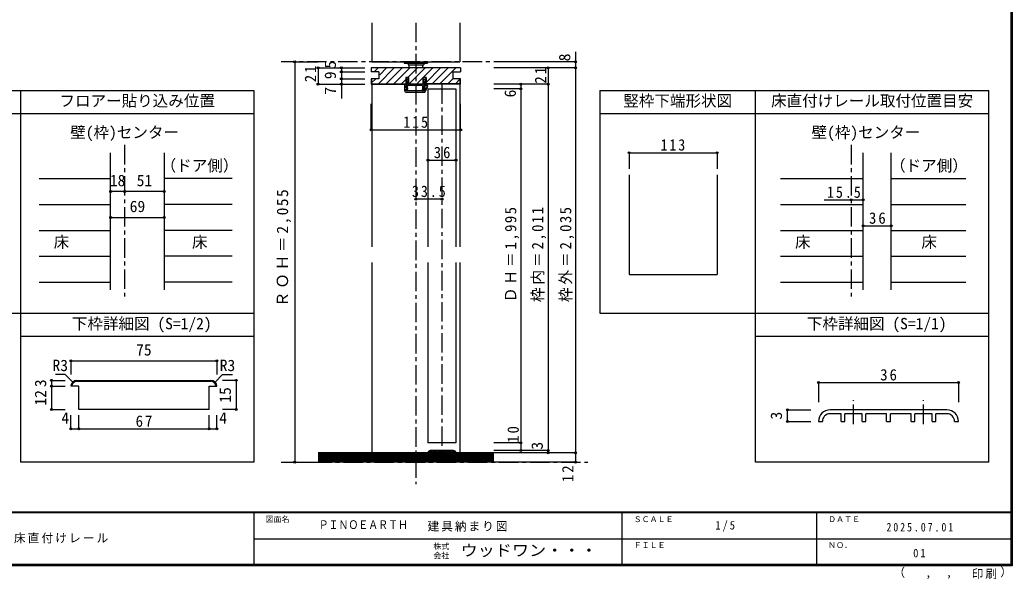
# Model space of a CAD drawing. Units: millimetres at full size, sheet at 1:5, with parts at other scales. Extents: x -973 to 977, y -718 to 696.
# Drawn here: x -299 to 977, y -718 to 1 of the extents above; entities that cross this region are included whole.
import ezdxf
from ezdxf.enums import TextEntityAlignment as Align

# ---------------------------------------------------------------- set-up
doc = ezdxf.new("R2010")
doc.units = ezdxf.units.MM
doc.header["$LTSCALE"] = 5
doc.header["$PDMODE"] = 32
doc.header["$PDSIZE"] = 2.5
doc.linetypes.add('CHAIN1', pattern=[8, 5, -1, 1, -1])
for name, color, linetype in [('0-0_補助線', 7, 'Continuous'), ('0-1_通り芯', 4, 'CHAIN1'), ('0-3_仕上げ', 7, 'Continuous'), ('0-4_枠', 3, 'Continuous'), ('0-6_扉', 6, 'Continuous'), ('0-7_金物', 7, 'Continuous'), ('0-A_文字', 7, 'Continuous'), ('0-B_寸法', 7, 'Continuous'), ('1-4_枠', 3, 'Continuous'), ('1-B_寸法', 7, 'Continuous'), ('7-1_通り芯', 4, 'CHAIN1'), ('7-7_金物', 7, 'Continuous'), ('7-B_寸法', 4, 'Continuous'), ('F-0_補助線', 7, 'Continuous'), ('F-1_枠', 6, 'Continuous'), ('F-A_文字', 7, 'Continuous')]:
    doc.layers.add(name, color=color, linetype=linetype)
doc.styles.add('ＭＳ ゴシック', font='')
doc.styles.get('ＭＳ ゴシック').set_extended_font_data('MS Gothic')

msp = doc.modelspace()

# ---------------------------------------------------------------- linework, layer by layer
at = {"layer": '0-0_補助線', "color": 3}
for p, q in [((152.565, -60.5), (152.565, -65.5)), ((267.565, -60.5), (152.565, -60.5)), ((267.565, -60.5), (267.565, -65.5)), ((162.565, -65.5), (152.565, -65.5)), ((162.565, -74.5), (152.565, -74.5)), ((152.565, -74.5), (152.565, -81.5)), ((162.565, -65.5), (162.565, -74.5)), ((223.085, -73), (219.385, -73)), ((219.385, -81.5), (219.385, -73)), ((223.085, -73), (223.085, -81.5)), ((257.565, -65.5), (257.565, -74.5)), ((257.565, -65.5), (267.565, -65.5)), ((267.565, -74.5), (257.565, -74.5)), ((267.065, -81), (267.065, -74.5)), ((267.565, -81.5), (267.565, -74.5)), ((152.565, -81.5), (197.085, -81.5)), ((219.385, -81.5), (200.785, -81.5)), ((267.065, -81), (223.085, -81)), ((267.565, -81.5), (223.085, -81.5))]:
    msp.add_line(p, q, dxfattribs=at)
at = {"layer": '0-0_補助線', "color": 4}
for p, q in [((156.478, -65.5), (161.478, -60.5)), ((161.777, -81), (182.277, -60.5)), ((163.565, -69.313), (172.378, -60.5)), ((171.677, -81), (192.177, -60.5)), ((181.576, -81), (202.076, -60.5)), ((199.476, -73), (211.976, -60.5)), ((201.375, -81), (221.875, -60.5)), ((211.275, -81), (231.775, -60.5)), ((223.085, -79.089), (241.674, -60.5)), ((231.074, -81), (251.574, -60.5)), ((240.973, -81), (261.473, -60.5)), ((153.064, -79.814), (158.378, -74.5)), ((191.476, -81), (197.085, -75.391)), ((250.873, -81), (257.373, -74.5)), ((260.772, -81), (267.065, -74.708)), ((152.565, -140.119), (152.565, -106.876)), ((267.565, -140.119), (267.565, -106.876)), ((152.565, -140.119), (267.565, -140.119)), ((484.277, -169.5), (597.277, -169.5)), ((484.277, -169.5), (484.277, -190.443)), ((597.277, -169.5), (597.277, -190.443))]:
    msp.add_line(p, q, dxfattribs=at)
at = {"layer": '0-0_補助線'}
for p, q in [((219.685, -77), (221.185, -74)), ((221.185, -74), (223.085, -77)), ((195.935, -90.5), (195.935, -81.8)), ((196.46, -81.602), (197.91, -83.502)), ((198.235, -77), (197.085, -77)), ((197.685, -84), (197.435, -84)), ((197.448, -84.387), (197.921, -86.105)), ((197.735, -84), (197.985, -84)), ((198.235, -81.5), (198.235, -77)), ((198.737, -84.834), (199.049, -85.695)), ((199.185, -83.5), (199.185, -84)), ((217.935, -83), (199.685, -83)), ((220.435, -81.5), (199.735, -81.5)), ((218.985, -86.469), (218.167, -89.092)), ((218.435, -83.5), (218.435, -85.46)), ((220.281, -87.017), (219.503, -89.509)), ((219.685, -77), (220.435, -77)), ((219.835, -83), (219.835, -85.337)), ((220.935, -83), (219.835, -83)), ((221.235, -84), (219.983, -85.203)), ((220.386, -86), (220.435, -86)), ((220.435, -77), (220.435, -81.5)), ((220.435, -90), (220.435, -86)), ((220.935, -82.2), (220.935, -83)), ((221.935, -82.2), (220.935, -82.2)), ((223.435, -82.9), (220.935, -82.9)), ((221.935, -84), (221.235, -84)), ((221.935, -82.2), (221.935, -77)), ((221.935, -77), (223.085, -77)), ((223.435, -82.2), (221.935, -82.2)), ((221.935, -91), (221.935, -84)), ((224.419, -84.491), (221.935, -89.44)), ((225.045, -84.805), (221.935, -91)), ((196.935, -91.5), (221.435, -91.5)), ((220.435, -90), (197.435, -90))]:
    msp.add_line(p, q, dxfattribs=at)
at = {"layer": '0-0_補助線', "color": 6}
msp.add_line((225.565, -87.5), (261.565, -87.5), dxfattribs=at)
at = {"layer": '0-0_補助線', "color": 3}
for points in [[(153.064, -74.5), (153.064, -81), (197.085, -81)], [(200.785, -81.5), (200.785, -73), (197.085, -73), (197.085, -81.5)]]:
    msp.add_lwpolyline(points, dxfattribs=at)
at = {"layer": '0-0_補助線'}
for points in [[(200.485, -77), (198.985, -74), (197.085, -77)], [(197.435, -90), (197.435, -87.9), (199.435, -87.9), (199.435, -86.7), (197.435, -86.7), (197.435, -84)], [(198.235, -81.5), (197.985, -81.5), (197.985, -84)], [(200.485, -77), (199.735, -77), (199.735, -81.5)]]:
    msp.add_lwpolyline(points, dxfattribs=at)
for centre, radius, start, end in [((196.235, -81.8), 0.3, 41.34778, 180), ((197.735, -84.3), 0.3, 90, 196.79003), ((197.685, -83.7), 0.3, 270, 41.34778), ((198.485, -85.9), 0.6, 196.79003, 270), ((198.485, -85.9), 0.6, 270, 23.33765), ((198.185, -84), 1, 303.47738, 0), ((199.685, -83.5), 0.5, 90, 180), ((217.935, -83.5), 0.5, 0, 90), ((218.835, -89.3), 0.7, 162.67017, 342.67017), ((219.635, -85.46), 1.2, 180, 237.21126), ((220.635, -85.337), 0.8, 180, 221.40962), ((220.386, -85.5), 0.5, 143.61521, 270), ((219.135, -86.66), 1.2, 342.67017, 41.40962), ((223.435, -84), 1.8, 333.42485, 90), ((223.435, -84), 1.1, 333.42485, 90), ((196.935, -90.5), 1, 180, 270), ((221.435, -91), 0.5, 270, 0)]:
    msp.add_arc(centre, radius, start, end, dxfattribs=at)
for p in [(152.565, -140.119), (267.565, -140.119), (484.277, -169.5), (597.277, -169.5)]:
    msp.add_point(p, dxfattribs=at)
at = {"layer": '0-1_通り芯'}
for p, q in [((210.065, -2.5), (210.065, -595.742)), ((415.065, -52.5), (36.756, -52.5)), ((243.565, -81.5), (243.565, -555.5)), ((-164.474, -159.5), (-164.474, -356.007)), ((769.681, -159.5), (769.681, -356.007)), ((36.756, -567.5), (430.882, -567.5))]:
    msp.add_line(p, q, dxfattribs=at)
at = {"layer": '0-3_仕上げ'}
for p, q in [((153.565, -2.5), (153.565, -52.5)), ((266.565, -2.5), (266.565, -52.5)), ((153.565, -52.5), (266.565, -52.5)), ((310.065, -557), (84.153, -557)), ((310.065, -558.5), (84.153, -558.5)), ((310.065, -560), (84.153, -560)), ((310.065, -561.5), (84.153, -561.5)), ((310.065, -563), (84.153, -563)), ((310.065, -564.5), (84.153, -564.5)), ((310.065, -566), (84.153, -566))]:
    msp.add_line(p, q, dxfattribs=at)
at = {"layer": '0-3_仕上げ', "color": 4}
for p, q in [((-274.474, -202.801), (-182.474, -202.801)), ((-26.24, -202.801), (-113.474, -202.801)), ((678.706, -202.801), (785.181, -202.801)), ((821.181, -202.801), (917.195, -202.801)), ((-274.474, -236.103), (-182.474, -236.103)), ((-26.24, -236.103), (-113.474, -236.103)), ((678.706, -236.103), (785.181, -236.103)), ((821.181, -236.103), (917.195, -236.103)), ((-274.474, -269.404), (-182.474, -269.404)), ((-26.24, -269.404), (-113.474, -269.404)), ((678.706, -269.404), (785.181, -269.404)), ((821.181, -269.404), (917.195, -269.404)), ((-274.474, -302.706), (-182.474, -302.706)), ((-26.24, -302.706), (-113.474, -302.706)), ((678.706, -302.706), (785.181, -302.706)), ((821.181, -302.706), (917.195, -302.706)), ((-274.474, -336.007), (-182.474, -336.007)), ((-26.24, -336.007), (-113.474, -336.007)), ((678.706, -336.007), (785.181, -336.007)), ((821.181, -336.007), (917.195, -336.007))]:
    msp.add_line(p, q, dxfattribs=at)
at = {"layer": '0-3_仕上げ', "color": 2}
for p, q in [((310.065, -555.5), (84.153, -555.5)), ((310.065, -567.5), (84.153, -567.5))]:
    msp.add_line(p, q, dxfattribs=at)
at = {"layer": '0-4_枠', "color": 4}
for p, q in [((153.565, -81.5), (153.565, -290.5)), ((266.565, -81.5), (266.565, -290.5)), ((153.565, -310.5), (153.565, -555.5)), ((266.565, -310.5), (266.565, -555.5))]:
    msp.add_line(p, q, dxfattribs=at)
at = {"layer": '0-4_枠'}
for p, q in [((-182.474, -346.007), (-182.474, -169.5)), ((-113.474, -169.5), (-113.474, -346.007)), ((785.181, -346.007), (785.181, -169.5)), ((821.181, -346.007), (821.181, -169.5)), ((597.277, -198.07), (597.277, -326.007))]:
    msp.add_line(p, q, dxfattribs=at)
msp.add_lwpolyline([(484.277, -198.07), (484.277, -326.007), (597.277, -326.007)], dxfattribs=at)
at = {"layer": '0-6_扉'}
for p, q in [((225.565, -87.5), (225.565, -290.5)), ((261.565, -87.5), (261.565, -290.5)), ((225.565, -310.5), (225.565, -542.5)), ((261.565, -310.5), (261.565, -542.5)), ((261.565, -542.5), (225.565, -542.5))]:
    msp.add_line(p, q, dxfattribs=at)
at = {"layer": '0-7_金物'}
for p, q in [((195.064, -52.5), (225.064, -52.5)), ((195.064, -52.5), (195.064, -54.5)), ((195.064, -54.5), (225.064, -54.5)), ((200.064, -54.5), (200.064, -56.5)), ((200.064, -56.5), (220.064, -56.5)), ((201.065, -56.5), (201.065, -60.5)), ((219.065, -60.5), (219.065, -56.5)), ((220.064, -54.5), (220.064, -56.5)), ((225.064, -52.5), (225.064, -54.5)), ((225.565, -555.5), (226.565, -555.5)), ((258.565, -552.5), (228.565, -552.5)), ((231.365, -553.5), (228.565, -553.5)), ((231.365, -555.5), (231.365, -553.5)), ((231.365, -555.5), (232.365, -555.5)), ((236.765, -553.5), (232.365, -553.5)), ((232.365, -555.5), (232.365, -553.5)), ((236.765, -555.5), (236.765, -553.5)), ((236.765, -555.5), (237.765, -555.5)), ((243.065, -553.5), (237.765, -553.5)), ((237.765, -555.5), (237.765, -553.5)), ((243.065, -555.5), (243.065, -553.5)), ((243.065, -555.5), (244.065, -555.5)), ((249.365, -553.5), (244.065, -553.5)), ((244.065, -555.5), (244.065, -553.5)), ((249.365, -555.5), (249.365, -553.5)), ((249.365, -555.5), (250.365, -555.5)), ((254.765, -553.5), (250.365, -553.5)), ((250.365, -555.5), (250.365, -553.5)), ((254.765, -555.5), (254.765, -553.5)), ((254.765, -555.5), (255.765, -555.5)), ((258.565, -553.5), (255.765, -553.5)), ((255.765, -555.5), (255.765, -553.5)), ((260.565, -555.5), (261.565, -555.5))]:
    msp.add_line(p, q, dxfattribs=at)
for centre, radius, start, end in [((228.565, -555.5), 3, 90, 180), ((228.565, -555.5), 2, 90, 180), ((258.565, -555.5), 3, 0, 90), ((258.565, -555.5), 2, 0, 90)]:
    msp.add_arc(centre, radius, start, end, dxfattribs=at)
at = {"layer": '0-A_文字', "color": 3}
for p, q in [((-533.347, -89.5), (1.653, -89.5)), ((1.653, -89.5), (1.653, -567.5)), ((446.639, -89.5), (446.639, -376.007)), ((446.639, -89.5), (946.639, -89.5)), ((646.639, -567.5), (646.639, -89.5)), ((946.639, -567.5), (946.639, -89.5)), ((1.653, -119.5), (-533.347, -119.5)), ((946.639, -119.5), (446.639, -119.5)), ((-533.347, -376.007), (1.653, -376.007)), ((446.639, -376.007), (946.639, -376.007)), ((1.653, -406.007), (-298.347, -406.007)), ((946.639, -406.007), (646.639, -406.007)), ((1.653, -567.5), (-298.347, -567.5)), ((946.639, -567.5), (646.639, -567.5))]:
    msp.add_line(p, q, dxfattribs=at)
msp.add_lwpolyline([(-298.347, -89.5), (-298.347, -376.007), (-298.347, -567.5)], dxfattribs=at)
at = {"layer": '0-B_寸法', "color": 4}
for p, q in [((415.065, -39.878), (415.065, -567.5)), ((54.153, -52.5), (84.153, -52.5)), ((54.153, -52.5), (54.153, -567.5)), ((84.153, -60.5), (144.153, -60.5)), ((84.153, -60.5), (84.153, -81.5)), ((114.153, -60.5), (114.153, -99.683)), ((415.065, -52.5), (310.065, -52.5)), ((415.065, -60.5), (310.065, -60.5)), ((380.065, -60.5), (380.065, -555.5)), ((114.153, -65.5), (144.153, -65.5)), ((114.153, -74.5), (144.153, -74.5)), ((84.153, -81.5), (144.153, -81.5)), ((380.065, -81.5), (310.065, -81.5)), ((345.065, -87.5), (310.065, -87.5)), ((345.065, -81.5), (345.065, -552.5)), ((225.565, -179.191), (261.565, -179.191)), ((-113.474, -219.452), (-182.474, -219.452)), ((243.565, -229.191), (210.065, -229.191)), ((734.996, -230.274), (785.181, -230.274)), ((-182.474, -252.753), (-113.474, -252.753)), ((785.181, -263.575), (821.181, -263.575)), ((345.065, -542.5), (310.065, -542.5)), ((380.065, -552.5), (310.065, -552.5)), ((415.065, -555.5), (310.065, -555.5)), ((54.153, -567.5), (84.153, -567.5)), ((415.065, -567.5), (310.065, -567.5))]:
    msp.add_line(p, q, dxfattribs=at)
at = {"layer": '0-B_寸法'}
for p in [(54.153, -52.5), (84.153, -60.5), (114.153, -60.5), (380.065, -60.5), (415.065, -52.5), (415.065, -60.5), (114.153, -65.5), (114.153, -74.5), (84.153, -81.5), (114.153, -81.5), (345.065, -81.5), (345.065, -87.5), (380.065, -81.5), (225.565, -179.191), (261.565, -179.191), (-182.474, -219.452), (-164.474, -219.452), (-113.474, -219.452), (210.065, -229.191), (243.565, -229.191), (769.681, -230.274), (785.181, -230.274), (-182.474, -252.753), (-113.474, -252.753), (785.181, -263.575), (821.181, -263.575), (345.065, -542.5), (345.065, -552.5), (380.065, -552.5), (380.065, -555.5), (415.065, -555.5), (54.153, -567.5), (415.065, -567.5)]:
    msp.add_point(p, dxfattribs=at)
at = {"layer": '1-4_枠'}
for p, q in [((-223.478, -469.688), (-233.478, -469.688)), ((-225.978, -462.188), (-53.478, -462.188)), ((-225.978, -463.438), (-53.478, -463.438)), ((-223.478, -499.688), (-223.478, -469.688)), ((-55.978, -469.688), (-45.978, -469.688)), ((-55.978, -499.688), (-55.978, -469.688)), ((-55.978, -499.688), (-223.478, -499.688))]:
    msp.add_line(p, q, dxfattribs=at)
for centre, radius, start, end in [((-225.978, -469.688), 7.5, 90, 180), ((-225.978, -469.688), 6.25, 90, 180), ((-53.478, -469.688), 7.5, 0, 90), ((-53.478, -469.688), 6.25, 0, 90)]:
    msp.add_arc(centre, radius, start, end, dxfattribs=at)
at = {"layer": '1-B_寸法', "color": 4}
for p, q in [((-233.478, -437.188), (-233.478, -454.688)), ((-233.478, -437.188), (-45.978, -437.188)), ((-45.978, -437.188), (-45.978, -454.688)), ((-240.978, -454.688), (-253.478, -454.688)), ((-231.281, -464.385), (-240.978, -454.688)), ((-48.175, -464.385), (-38.478, -454.688)), ((-38.478, -454.688), (-25.978, -454.688)), ((-258.478, -462.188), (-240.978, -462.188)), ((-258.478, -469.688), (-240.978, -469.688)), ((-20.978, -462.188), (-38.691, -462.188)), ((-20.978, -462.188), (-20.978, -499.688)), ((-233.478, -524.688), (-233.478, -507.188)), ((-223.478, -524.688), (-223.478, -507.188)), ((-55.978, -524.688), (-55.978, -507.188)), ((-45.978, -524.688), (-45.978, -507.188)), ((-20.978, -499.688), (-38.691, -499.688)), ((-233.478, -524.688), (-45.978, -524.688))]:
    msp.add_line(p, q, dxfattribs=at)
msp.add_lwpolyline([(-258.478, -462.188), (-258.478, -499.688), (-240.978, -499.688)], dxfattribs=at)
at = {"layer": '1-B_寸法'}
for p in [(-233.478, -437.188), (-45.978, -437.188), (-258.478, -462.188), (-258.478, -469.688), (-20.978, -462.188), (-258.478, -499.688), (-20.978, -499.688), (-233.478, -524.688), (-223.478, -524.688), (-55.978, -524.688), (-45.978, -524.688)]:
    msp.add_point(p, dxfattribs=at)
at = {"layer": '7-1_通り芯'}
for p, q in [((772.63, -518.365), (772.63, -487.834)), ((862.63, -518.365), (862.63, -487.834))]:
    msp.add_line(p, q, dxfattribs=at)
at = {"layer": '7-7_金物'}
for p, q in [((892.63, -500.065), (742.63, -500.065)), ((756.63, -505.065), (742.63, -505.065)), ((756.63, -515.065), (756.63, -505.065)), ((783.63, -505.065), (761.63, -505.065)), ((761.63, -515.065), (761.63, -505.065)), ((783.63, -515.065), (783.63, -505.065)), ((815.13, -505.065), (788.63, -505.065)), ((788.63, -515.065), (788.63, -505.065)), ((815.13, -515.065), (815.13, -505.065)), ((846.63, -505.065), (820.13, -505.065)), ((820.13, -515.065), (820.13, -505.065)), ((846.63, -515.065), (846.63, -505.065)), ((873.63, -505.065), (851.63, -505.065)), ((851.63, -515.065), (851.63, -505.065)), ((873.63, -515.065), (873.63, -505.065)), ((892.63, -505.065), (878.63, -505.065)), ((878.63, -515.065), (878.63, -505.065)), ((727.63, -515.065), (732.63, -515.065)), ((756.63, -515.065), (761.63, -515.065)), ((783.63, -515.065), (788.63, -515.065)), ((815.13, -515.065), (820.13, -515.065)), ((846.63, -515.065), (851.63, -515.065)), ((873.63, -515.065), (878.63, -515.065)), ((902.63, -515.065), (907.63, -515.065))]:
    msp.add_line(p, q, dxfattribs=at)
for centre, radius, start, end in [((742.63, -515.065), 15, 90, 180), ((742.63, -515.065), 10, 90, 180), ((892.63, -515.065), 15, 0, 90), ((892.63, -515.065), 10, 0, 90)]:
    msp.add_arc(centre, radius, start, end, dxfattribs=at)
at = {"layer": '7-B_寸法'}
for p, q in [((727.63, -465.065), (727.63, -490.065)), ((727.63, -465.065), (907.63, -465.065)), ((907.63, -465.065), (907.63, -490.065)), ((687.63, -500.065), (717.63, -500.065)), ((687.63, -515.065), (687.63, -500.065)), ((687.63, -515.065), (717.63, -515.065))]:
    msp.add_line(p, q, dxfattribs=at)
at = {"layer": '7-B_寸法', "color": 7}
for p in [(727.63, -465.065), (907.63, -465.065), (687.63, -500.065), (687.63, -515.065)]:
    msp.add_point(p, dxfattribs=at)
at = {"layer": 'F-1_枠'}
for p, q in [((974.986, 695.833), (974.986, -700.833)), ((975.82, 695.833), (975.82, -700.833)), ((976.653, 695.833), (976.653, -700.833)), ((976.653, -631.667), (-973.347, -631.667)), ((976.653, -632.5), (-973.347, -632.5)), ((1.653, -632.5), (1.653, -699.167)), ((474.986, -632.5), (474.986, -699.167)), ((724.986, -632.5), (724.986, -699.167)), ((1.653, -665.833), (974.986, -665.834)), ((976.653, -699.167), (-973.347, -699.167)), ((976.653, -700), (-973.347, -700)), ((976.653, -700.833), (-973.347, -700.833))]:
    msp.add_line(p, q, dxfattribs=at)

# ---------------------------------------------------------------- texts
at = {"layer": '0-0_補助線', "char_height": 14.66, "attachment_point": 7, "style": 'ＭＳ ゴシック'}
for s, insert in [('\\T1.27;\\W0.9;115', (193.815, -137.619)), ('\\T1.27;\\W0.9;113', (524.527, -167))]:
    msp.add_mtext(s, dxfattribs=dict(at, insert=insert))
at = {"layer": '0-A_文字', "style": 'ＭＳ ゴシック'}
for s, p in [('フロアー貼り込み位置', (-248.347, -114.5)), ('竪枠下端形状図', (476.639, -114.5)), ('床直付けレール取付位置目安', (666.639, -114.5)), ('壁(枠)センター', (-234.474, -155.091)), ('壁(枠)センター', (718.706, -155.091)), ('（ドア側）', (-118.183, -197.835)), ('（ドア側）', (819.683, -197.835)), ('床', (-255.724, -296.055)), ('床', (-77.893, -296.055)), ('床', (697.456, -296.055)), ('床', (859.956, -296.055)), ('下枠詳細図 (S=1/2)', (-232.356, -401.007)), ('下枠詳細図 (S=1/1)', (712.63, -401.007))]:
    msp.add_text(s, height=14.66, dxfattribs=at).set_placement(p, align=Align.BOTTOM_LEFT)
at = {"layer": '0-B_寸法', "style": 'ＭＳ ゴシック'}
for s, p in [('8', (412.902, -52.006)), ('5', (111.653, -61.204)), ('9', (111.653, -75)), ('7', (111.653, -94.956)), ('6', (342.902, -98.385)), ('3', (377.565, -551.25))]:
    msp.add_text(s, height=14.66, rotation=90, dxfattribs=at).set_placement(p, align=Align.BOTTOM_LEFT)
for s, p in [('18', (-183.474, -216.952)), ('51', (-148.974, -216.952)), ('69', (-157.974, -250.253))]:
    msp.add_text(s, height=14.66, dxfattribs=at).set_placement(p, align=Align.BOTTOM_LEFT)
at = {"layer": '0-B_寸法', "char_height": 14.66, "attachment_point": 7, "rotation": 90, "style": 'ＭＳ ゴシック'}
for s, insert in [('\\T1.27;\\W0.95;21', (81.653, -78.881)), ('\\T1.27;\\W0.95;21', (377.565, -80.659)), ('\\T1.18;ＲＯＨ＝2,055', (49.512, -368)), ('\\T1.19;\\W0.95;ＤＨ＝1,995', (342.884, -361.75)), ('\\T1.19;\\W0.95;枠内＝2,011', (377.565, -361.75)), ('\\T1.19;\\W0.95;枠外＝2,035', (413.579, -361.75)), ('\\T1.27;\\W0.95;10', (342.565, -542.5)), ('\\T1.27;\\W0.95;12', (412.565, -593.039))]:
    msp.add_mtext(s, dxfattribs=dict(at, insert=insert))
at = {"layer": '0-B_寸法', "char_height": 14.66, "attachment_point": 7, "style": 'ＭＳ ゴシック'}
for s, insert in [('\\T1.27;\\W0.95;36', (232.94, -176.691)), ('\\T1.28;\\W0.9;33.5', (204.94, -226.691)), ('\\T1.28;\\W0.9;15.5', (738.592, -227.774)), ('\\T1.27;\\W0.95;36', (792.556, -261.075))]:
    msp.add_mtext(s, dxfattribs=dict(at, insert=insert))
at = {"layer": '1-B_寸法', "style": 'ＭＳ ゴシック'}
for s, p in [('75', (-149.728, -434.688)), ('R3', (-257.228, -454.688)), ('R3', (-42.228, -454.688)), ('4', (-245.766, -522.188)), ('4', (-42.79, -522.188))]:
    msp.add_text(s, height=14.66, dxfattribs=at).set_placement(p, align=Align.BOTTOM_LEFT)
for s, p in [('3', (-260.978, -470.938)), ('12', (-260.978, -494.688)), ('15', (-23.478, -490.938))]:
    msp.add_text(s, height=14.66, rotation=90, dxfattribs=at).set_placement(p, align=Align.BOTTOM_LEFT)
at = {"layer": '1-B_寸法', "insert": (-150.353, -522.188), "char_height": 14.66, "attachment_point": 7, "style": 'ＭＳ ゴシック'}
msp.add_mtext('\\T1.27;\\W0.95;67', dxfattribs=at)
at = {"layer": '7-B_寸法', "color": 7, "style": 'ＭＳ ゴシック'}
msp.add_text('3', height=14.66, rotation=90, dxfattribs=at).set_placement((685.13, -512.565), align=Align.BOTTOM_LEFT)
at = {"layer": '7-B_寸法', "color": 7, "insert": (807.005, -462.565), "char_height": 14.66, "attachment_point": 7, "style": 'ＭＳ ゴシック'}
msp.add_mtext('\\T1.27;\\W0.95;36', dxfattribs=at)
at = {"layer": 'F-0_補助線', "style": 'ＭＳ ゴシック', "width": 0.85}
msp.add_text('ＰＩＮＯＥＡＲＴＨ', height=11, dxfattribs=at).set_placement((84.986, -656.667), align=Align.BOTTOM_LEFT)
at = {"layer": 'F-0_補助線', "insert": (224.986, -656.667), "char_height": 11, "attachment_point": 7, "style": 'ＭＳ ゴシック'}
msp.add_mtext('\\T1.17;建具納まり図', dxfattribs=at)
at = {"layer": 'F-A_文字', "style": 'ＭＳ ゴシック'}
for s, height, p in [('図面名', 7.331, (16.653, -646.667)), ('ＳＣＡＬＥ', 7.331, (489.986, -646.667)), ('ＤＡＴＥ', 7.331, (739.986, -646.667)), ('株式', 7.331, (232.486, -681.5)), ('ＦＩＬＥ', 7.331, (489.986, -680)), ('ＮＯ．', 7.331, (739.986, -680.001)), ('会社', 7.331, (232.486, -693.5)), ('）', 11, (961.387, -717.355)), ('（', 11, (823.992, -718.052)), (',', 11, (865.199, -718.052)), (',', 11, (891.686, -717.588))]:
    msp.add_text(s, height=height, dxfattribs=at).set_placement(p, align=Align.BOTTOM_LEFT)
at = {"layer": 'F-A_文字', "style": 'ＭＳ ゴシック', "width": 1.1}
msp.add_text('ウッドワン・・・', height=14.66, dxfattribs=at).set_placement((267.486, -692.5), align=Align.BOTTOM_LEFT)
at = {"layer": 'F-A_文字', "char_height": 11, "attachment_point": 7, "style": 'ＭＳ ゴシック'}
for s, insert in [('\\T1.38;\\W0.9;1/5', (594.986, -656.667)), ('\\T1.39;\\W0.85;2025.07.01', (814.986, -656.667)), ('\\T1.18;ピノアース\u3000H20トイレドア\u3000調整枠\u3000通気仕様\u30003方枠＋下枠Q型／床直付けレール', (-846.68, -673.333)), ('\\T1.36;\\W0.9;01', (849.361, -690.001)), ('\\T1.17;印刷', (924.678, -717.82))]:
    msp.add_mtext(s, dxfattribs=dict(at, insert=insert))

doc.saveas('drawing.dxf')
